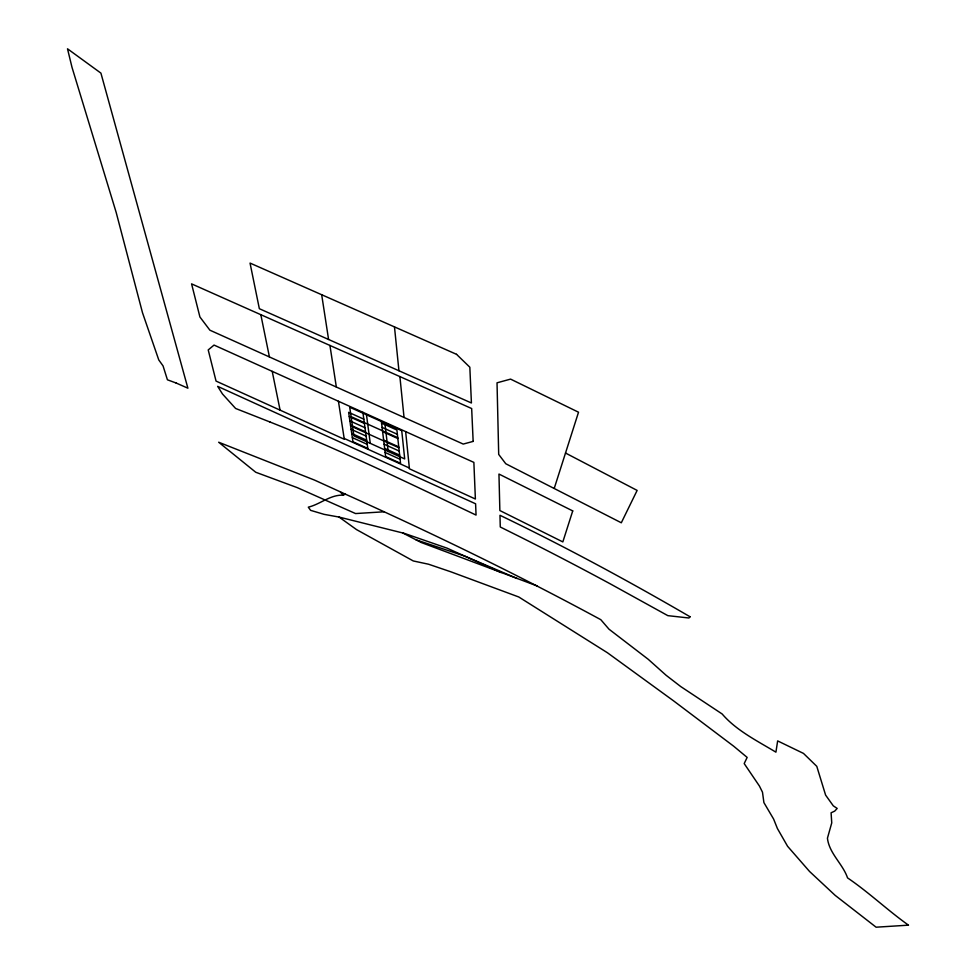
<?xml version="1.0" encoding="UTF-8"?>
<svg xmlns="http://www.w3.org/2000/svg" width="976" height="976" viewBox="0 0 976 976"><rect width="100%" height="100%" fill="white"/><g stroke="black" fill="none" stroke-linecap="round" stroke-linejoin="round"><path stroke-width="1.46" d="M554.368 487.988L578.524 412.214L510.582 379.115L497.028 382.812L498.699 454.413L505.775 463.746L621.309 522.782L637.133 490.416L565.519 453.035M343.076 495.149L345.492 494.21C432.002 533.091 517.402 574.51 600.813 619.687L609 629.191L648.21 659.276L666.108 675.282L680.784 686.592L722.167 713.993C736.343 730.548 757.303 740.918 775.92 752.167L777.652 740.906L803.48 753.411L816.778 766.331L825.611 795.111L833.297 805.847L837.188 808.445L834.687 811.117L831.088 812.801L831.747 822.89L827.441 838.201C829.185 853.512 842.837 863.943 847.546 877.888C868.921 892.393 887.513 910.242 908.497 925.163L876.106 927.2L835.139 895.346L809.543 871.458L787.571 846.265L777.408 828.514L773.602 819.035L763.903 802.589L762.488 792.195L759.389 785.985L744.188 763.574L747.152 757.413L733.671 746.201L673.355 700.695L607.414 652.737L518.768 596.983L450.936 571.838L428.513 564.213L413.275 560.956L356.508 529.59L339.075 517.073L324.056 514.34L310.624 510.35L308.294 507.166C320.348 504.25 330.108 494.698 343.076 495.149L340.295 491.831L314.455 480.058L218.661 442.226L255.736 472.25L297.387 487.683L355.557 513.559L383.922 511.802M339.075 517.073L404.308 533.36L447.081 548.158L501.176 572.558M416.032 539.813L464.722 556.113L517.085 578.475M537.337 586.015L421.29 542.534L402.942 533.067M405.65 431.612L473.872 462.392L475.385 499.017L409.432 468.809L405.65 431.612L214.037 345.077L208.217 349.933L216.05 381.091L344.296 439.261L338.428 401.246M381.579 423.12L396.915 430.038L400.538 463.319L385.63 456.548M363.816 419.168L348.627 412.311L352.958 441.738L367.781 448.46M382.092 427.403L397.378 434.296M351.079 416.63L397.757 437.687M349.262 416.606L364.39 423.438M382.616 431.66L397.842 438.529M349.884 420.876L364.963 427.683M350.506 425.097L365.536 431.892M383.629 440.078L398.757 446.91M352.568 426.817L398.842 447.74M351.128 429.306L366.11 436.077M384.141 444.239L399.208 451.058M351.75 433.478L366.671 440.237M384.642 448.374L399.66 455.17M352.36 437.626L367.232 444.361M385.13 452.474L400.099 459.257M344.174 438.444L409.347 468.004M340.295 491.831L345.492 494.21M260.824 314.687L269.425 356.96M272.206 371.356L280.088 410.127M329.937 345.443L336.342 387.033M321.677 294.728L328.583 339.477M362.877 412.287L367.891 449.192M366.476 414.776L370.27 443.336M381.274 420.595L385.715 457.28M384.861 423.059L388.216 451.473M399.892 376.565L404.04 417.46M394.475 326.887L398.94 370.758M572.729 510.912L562.835 541.912L499.858 510.546L498.956 474.055L572.729 510.912M690.056 616.771L688.958 618.003L667.84 615.649L610.537 584.002A914.231 249.502 28.6 0 0 519.537 536.593L500.273 526.991L499.98 515.291C564.726 546.45 627.958 580.659 690.056 616.771M473.153 441.396L463.222 444.068L209.901 330.193L199.921 316.993L191.577 283.87L471.664 408.529L473.153 441.396M176.034 382.97L167.421 379.798L163.053 365.902L158.771 359.937L142.496 312.723L116.181 212.439L71.992 67.283L67.503 48.8L100.918 73.127L187.892 388.192L176.034 382.97M269.998 422.01L235.606 408.468L222.479 393.987L217.66 386.35L475.593 503.787L476.056 515.084C408.029 482.644 340.112 449.753 269.998 422.01M456.536 354.325L250.039 263.069L259.348 308.697L471.42 402.978L469.834 367.22L456.536 354.325M401.734 430.66L349.713 407.224L353.898 435.93L404.698 458.94L401.734 430.66"/></g></svg>
